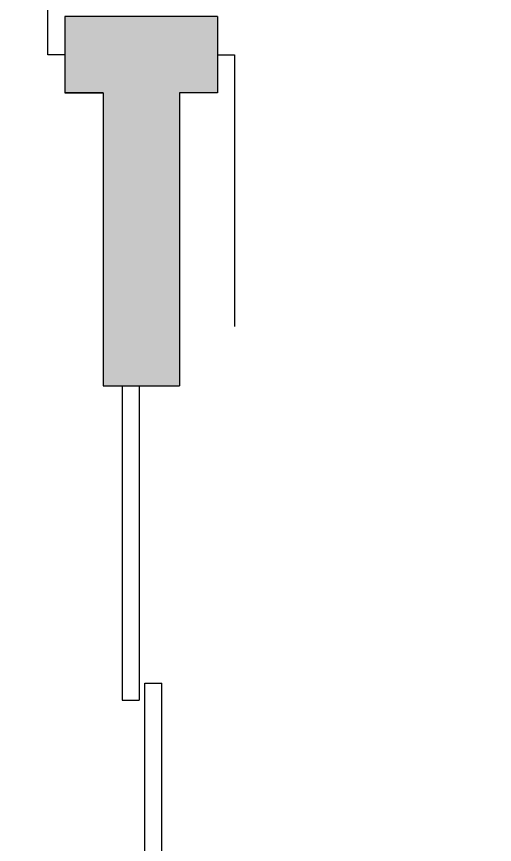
# Model space of a CAD drawing. Extents: x 9 to 378, y 7 to 556.
# Drawn here: x 170.3 to 226.6, y 104.9 to 202.4 of the extents above; entities that cross this region are included whole.
import ezdxf

# ---------------------------------------------------------------- set-up
doc = ezdxf.new("R2010")
doc.units = 0
doc.header["$MEASUREMENT"] = 0
for name, color, linetype in [('DOORS', 42, 'CONTINUOUS'), ('LINE', 7, 'CONTINUOUS'), ('WINDOWS', 140, 'CONTINUOUS')]:
    doc.layers.add(name, color=color, linetype=linetype)

msp = doc.modelspace()

# ---------------------------------------------------------------- hatches: boundary and pattern name
at = {"layer": 'LINE'}
h = msp.add_hatch(color=4, dxfattribs=at)
h.paths.add_polyline_path([(9.488, 556.362), (9.488, 26.925), (18.488, 26.925), (18.488, 193.425), (36.488, 193.425), (36.488, 202.425), (18.488, 202.425), (18.488, 382.362), (163.988, 382.362), (163.988, 391.362), (18.488, 391.362), (18.488, 547.362), (210.488, 547.362), (210.488, 509.862), (219.488, 509.862), (219.488, 547.362), (285.488, 547.362), (285.488, 517.362), (289.988, 517.362), (289.988, 547.362), (369.488, 547.362), (369.488, 475.362), (364.988, 475.362), (364.988, 466.362), (378.488, 466.362), (378.488, 556.362)])
h.paths.add_polyline_path([(219.488, 475.362), (219.488, 479.862), (210.488, 479.862), (210.488, 461.862), (219.488, 461.862), (219.488, 466.362), (328.988, 466.362), (328.988, 475.362)], flags=17)
h.paths.add_polyline_path([(226.988, 382.362), (226.988, 391.362), (219.488, 391.362), (219.488, 395.862), (210.488, 395.862), (210.488, 391.362), (205.988, 391.362), (205.988, 382.362)], flags=17)
h.paths.add_polyline_path([(121.988, 193.425), (121.988, 202.425), (103.988, 202.425), (103.988, 193.425)], flags=17)
h.paths.add_polyline_path([(180.488, 52.425), (243.488, 52.425), (243.488, 61.425), (189.488, 61.425), (189.488, 86.925), (180.488, 86.925)], flags=17)
h.paths.add_polyline_path([(180.488, 158.925), (189.488, 158.925), (189.488, 193.425), (193.988, 193.425), (193.988, 202.425), (175.988, 202.425), (175.988, 193.425), (180.488, 193.425)], flags=17)
h.paths.add_polyline_path([(369.488, 193.425), (369.488, 61.425), (315.488, 61.425), (315.488, 52.425), (378.488, 52.425), (378.488, 391.362), (324.488, 391.362), (324.488, 382.362), (369.488, 382.362), (369.488, 248.925), (241.988, 248.925), (241.988, 323.925), (232.988, 323.925), (232.988, 244.425), (369.488, 244.425), (369.488, 202.425), (229.988, 202.425), (229.988, 193.425)], flags=0)

# ---------------------------------------------------------------- linework, layer by layer
at = {"layer": 'DOORS'}
for p, q in [((173.988, 197.925), (173.988, 222.925)), ((175.988, 197.925), (173.988, 197.925)), ((193.988, 197.925), (195.988, 197.925)), ((195.988, 197.925), (195.988, 165.925))]:
    msp.add_line(p, q, dxfattribs=at)
at = {"layer": 'LINE'}
for p, q in [((193.988, 202.425), (175.988, 202.425)), ((175.988, 202.425), (175.988, 193.425)), ((193.988, 202.425), (193.988, 193.425)), ((175.988, 193.425), (180.488, 193.425)), ((180.488, 193.425), (175.988, 193.425)), ((180.488, 193.425), (180.488, 158.925)), ((193.988, 193.425), (189.488, 193.425)), ((189.488, 193.425), (189.488, 158.925))]:
    msp.add_line(p, q, dxfattribs=at)
at = {"layer": 'WINDOWS'}
for p, q in [((180.488, 158.925), (189.488, 158.925)), ((182.732, 158.925), (182.732, 121.925)), ((184.732, 158.925), (184.732, 121.925)), ((185.416, 123.925), (187.416, 123.925)), ((185.416, 86.925), (185.416, 123.925)), ((187.416, 86.925), (187.416, 123.925)), ((182.732, 121.925), (184.732, 121.925))]:
    msp.add_line(p, q, dxfattribs=at)

doc.saveas('drawing.dxf')
